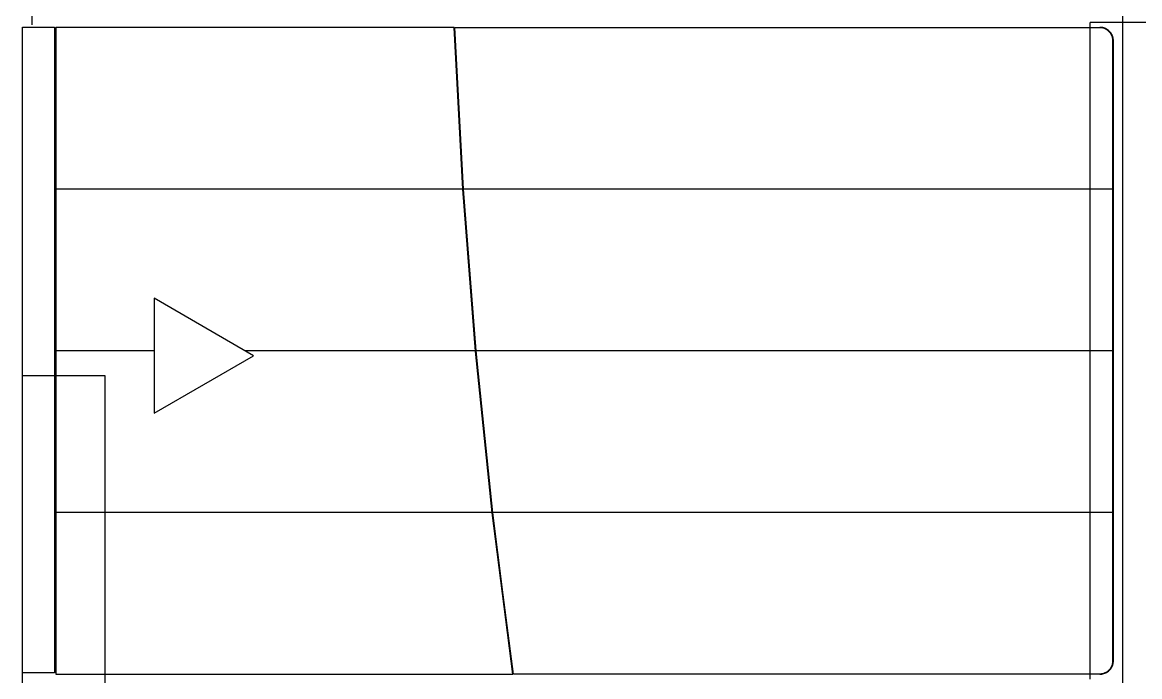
# Paper-space layout 'Sample Network Drawing - A1 Sheet' of a CAD drawing. Extents: x 49 to 806, y 22 to 564.
# Drawn here: x 385.201 to 388.603, y 233.732 to 235.724 of the extents above; entities that cross this region are included whole.
import ezdxf

# ---------------------------------------------------------------- set-up
doc = ezdxf.new("R2010")
doc.units = 0
doc.layers.add('N-EQPM-EXST', color=252, linetype='Continuous', lineweight=25)

psp = doc.layouts.new('Sample Network Drawing - A1 Sheet')

# ---------------------------------------------------------------- linework, layer by layer
at = {"layer": 'N-EQPM-EXST'}
for p, q in [((388.5522, 233.474, 2.6087), (388.5522, 235.974, 2.6087)), ((388.4522, 233.724, 2.6087), (388.4522, 235.724, 2.6087)), ((388.8522, 235.724, 2.6087), (388.4522, 235.724, 2.6087)), ((388.5222, 235.669, 2.6087), (388.5222, 233.779, 2.6087)), ((388.5222, 235.669, 2.6087), (388.5222, 235.669, 2.6087)), ((388.5222, 233.779, 2.6087), (388.5222, 235.669, 2.6087)), ((385.2022, 234.649, 2.6087), (385.4522, 234.649, 2.6087)), ((385.2022, 232.124, 2.6087), (385.2022, 234.649, 2.6087)), ((385.4522, 234.649, 2.6087), (385.4522, 232.024, 2.6087)), ((388.5222, 233.779, 2.6087), (388.5222, 233.779, 2.6087))]:
    psp.add_line(p, q, dxfattribs=at)
at = {"layer": 'N-EQPM-EXST', "elevation": 2.6087, "flags": 128}
for points in [[(385.2314, 235.7169), (385.2314, 235.8257)], [(386.5426, 235.2162), (385.3028, 235.2162)], [(388.521, 235.2162), (386.5181, 235.2162)], [(385.6025, 234.7235), (385.3028, 234.7235)], [(386.581, 234.7235), (385.8805, 234.7235)], [(388.521, 234.7235), (386.5827, 234.7235)], [(386.6315, 234.2312), (385.3028, 234.2312)], [(388.521, 234.2312), (386.5181, 234.2312)]]:
    psp.add_lwpolyline(points, dxfattribs=at)
for points in [[(385.2989, 235.7099), (385.2989, 235.3191), (385.2989, 234.9219), (385.2989, 234.5311), (385.2989, 234.1338), (385.2989, 233.743), (385.2794, 233.743), (385.2533, 233.743), (385.2338, 233.743), (385.2208, 233.743), (385.2077, 233.743), (385.2012, 233.743), (385.2012, 234.1338), (385.2012, 234.5311), (385.2012, 234.9219), (385.2012, 235.3191), (385.2012, 235.7099), (385.2077, 235.7099), (385.2208, 235.7099), (385.2338, 235.7099), (385.2533, 235.7099), (385.2794, 235.7099)], [(386.5164, 235.709), (385.3028, 235.709), (385.3028, 235.641), (385.3028, 235.573), (385.3028, 235.505), (385.3028, 235.437), (385.3028, 235.3691), (385.3028, 235.3011), (385.3028, 235.2331), (385.3028, 235.1651), (385.3028, 235.0971), (385.3028, 235.0293), (385.3028, 234.9612), (385.3028, 234.8932), (385.3028, 234.8254), (385.3028, 234.7574), (385.3028, 234.6894), (385.3028, 234.6215), (385.3028, 234.5535), (385.3028, 234.4857), (385.3028, 234.4177), (385.3028, 234.3499), (385.3028, 234.282), (385.3028, 234.214), (385.3028, 234.1462), (385.3028, 234.0784), (385.3028, 234.0105), (385.3028, 233.9427), (385.3028, 233.8749), (385.3028, 233.807), (385.3028, 233.7392), (386.6945, 233.7392), (386.6315, 234.231), (386.581, 234.7233), (386.5426, 235.216)], [(386.5172, 235.709), (386.5433, 235.216), (386.5816, 234.7233), (386.6323, 234.231), (386.6951, 233.7392), (386.6323, 234.231), (386.5816, 234.7235), (386.5433, 235.2163)], [(388.521, 233.7792), (388.5192, 233.767), (388.5134, 233.7558), (388.5044, 233.7468), (388.4932, 233.741), (388.4811, 233.7392), (386.6962, 233.7392), (386.6332, 234.231), (386.5827, 234.7235), (386.5443, 235.2163), (386.5181, 235.709), (388.4811, 235.709), (388.4932, 235.7072), (388.5044, 235.7014), (388.5134, 235.6924), (388.5192, 235.6812), (388.521, 235.669), (388.521, 235.6015), (388.521, 235.5338), (388.521, 235.4664), (388.521, 235.3987), (388.521, 235.3313), (388.521, 235.2636), (388.521, 235.1961), (388.521, 235.1287), (388.521, 235.061), (388.521, 234.9935), (388.521, 234.9261), (388.521, 234.8584), (388.521, 234.7909), (388.521, 234.7235), (388.521, 234.656), (388.521, 234.5885), (388.521, 234.5211), (388.521, 234.4536), (388.521, 234.3861), (388.521, 234.3187), (388.521, 234.2512), (388.521, 234.1837), (388.521, 234.1162), (388.521, 234.0488), (388.521, 233.9813), (388.521, 233.914), (388.521, 233.8465)], [(388.5222, 235.669), (388.522, 235.6721), (388.5217, 235.6751), (388.5211, 235.6781), (388.5203, 235.6812), (388.5192, 235.6841), (388.5179, 235.687), (388.5164, 235.6898), (388.5146, 235.6924), (388.5126, 235.695), (388.5104, 235.6973), (388.508, 235.6995), (388.5055, 235.7015), (388.5029, 235.7032), (388.5001, 235.7048), (388.4973, 235.7061), (388.4943, 235.7071), (388.4913, 235.708), (388.4883, 235.7085), (388.4852, 235.7089), (388.4822, 235.709), (388.4825, 235.709), (388.4828, 235.709), (388.4832, 235.709), (388.4835, 235.709), (388.4838, 235.709), (388.4841, 235.709), (388.4844, 235.709), (388.4848, 235.7089), (388.4851, 235.7089), (388.4854, 235.7089), (388.4857, 235.7089), (388.486, 235.7088), (388.4864, 235.7088), (388.4867, 235.7088), (388.487, 235.7087), (388.4873, 235.7087), (388.4876, 235.7086), (388.4879, 235.7086), (388.4883, 235.7086), (388.4886, 235.7085), (388.4889, 235.7085), (388.4892, 235.7084), (388.4895, 235.7083), (388.4898, 235.7083), (388.4901, 235.7082), (388.4905, 235.7082), (388.4908, 235.7081), (388.4911, 235.708), (388.4914, 235.7079), (388.4917, 235.7079), (388.492, 235.7078), (388.4923, 235.7077), (388.4926, 235.7076), (388.493, 235.7075), (388.4933, 235.7075), (388.4936, 235.7074), (388.4939, 235.7073), (388.4942, 235.7072), (388.4945, 235.7071), (388.4948, 235.707), (388.4951, 235.7069), (388.4954, 235.7068), (388.4957, 235.7067), (388.496, 235.7066), (388.4963, 235.7064), (388.4966, 235.7063), (388.4969, 235.7062), (388.4972, 235.7061), (388.4975, 235.706), (388.4978, 235.7058), (388.4981, 235.7057), (388.4984, 235.7056), (388.4987, 235.7055), (388.499, 235.7053), (388.4992, 235.7052), (388.4995, 235.7051), (388.4998, 235.7049), (388.5001, 235.7048), (388.5004, 235.7046), (388.5007, 235.7045), (388.501, 235.7043), (388.5012, 235.7042), (388.5015, 235.704), (388.5018, 235.7039), (388.5021, 235.7037), (388.5024, 235.7036), (388.5026, 235.7034), (388.5029, 235.7032), (388.5032, 235.7031), (388.5035, 235.7029), (388.5037, 235.7027), (388.504, 235.7025), (388.5043, 235.7024), (388.5045, 235.7022), (388.5048, 235.702), (388.5051, 235.7018), (388.5053, 235.7016), (388.5056, 235.7015), (388.5058, 235.7013), (388.5061, 235.7011), (388.5064, 235.7009), (388.5066, 235.7007), (388.5069, 235.7005), (388.5071, 235.7003), (388.5074, 235.7001), (388.5076, 235.6999), (388.5079, 235.6997), (388.5081, 235.6995), (388.5083, 235.6993), (388.5086, 235.6991), (388.5088, 235.6988), (388.5091, 235.6986), (388.5093, 235.6984), (388.5095, 235.6982), (388.5098, 235.698), (388.51, 235.6978), (388.5102, 235.6975), (388.5104, 235.6973), (388.5107, 235.6971), (388.5109, 235.6968), (388.5111, 235.6966), (388.5113, 235.6964), (388.5116, 235.6961), (388.5118, 235.6959), (388.512, 235.6957), (388.5122, 235.6954), (388.5124, 235.6952), (388.5126, 235.6949), (388.5128, 235.6947), (388.513, 235.6945), (388.5132, 235.6942), (388.5134, 235.694), (388.5136, 235.6937), (388.5138, 235.6935), (388.514, 235.6932), (388.5142, 235.6929), (388.5144, 235.6927), (388.5146, 235.6924), (388.5148, 235.6922), (388.515, 235.6919), (388.5151, 235.6916), (388.5153, 235.6914), (388.5155, 235.6911), (388.5157, 235.6908), (388.5159, 235.6906), (388.516, 235.6903), (388.5162, 235.69), (388.5164, 235.6898), (388.5165, 235.6895), (388.5167, 235.6892), (388.5169, 235.6889), (388.517, 235.6886), (388.5172, 235.6884), (388.5173, 235.6881), (388.5175, 235.6878), (388.5176, 235.6875), (388.5178, 235.6872), (388.5179, 235.6869), (388.5181, 235.6867), (388.5182, 235.6864), (388.5183, 235.6861), (388.5185, 235.6858), (388.5186, 235.6855), (388.5187, 235.6852), (388.5189, 235.6849), (388.519, 235.6846), (388.5191, 235.6843), (388.5192, 235.684), (388.5194, 235.6837), (388.5195, 235.6834), (388.5196, 235.6831), (388.5197, 235.6828), (388.5198, 235.6825), (388.5199, 235.6822), (388.52, 235.6819), (388.5201, 235.6816), (388.5202, 235.6813), (388.5203, 235.681), (388.5204, 235.6807), (388.5205, 235.6804), (388.5206, 235.6801), (388.5207, 235.6798), (388.5208, 235.6795), (388.5208, 235.6792), (388.5209, 235.6789), (388.521, 235.6785), (388.5211, 235.6782), (388.5212, 235.6779), (388.5212, 235.6776), (388.5213, 235.6773), (388.5214, 235.677), (388.5214, 235.6767), (388.5215, 235.6763), (388.5215, 235.676), (388.5216, 235.6757), (388.5216, 235.6754), (388.5217, 235.6751), (388.5217, 235.6748), (388.5218, 235.6745), (388.5218, 235.6741), (388.5219, 235.6738), (388.5219, 235.6735), (388.5219, 235.6732), (388.522, 235.6729), (388.522, 235.6725), (388.522, 235.6722), (388.5221, 235.6719), (388.5221, 235.6716), (388.5221, 235.6713), (388.5221, 235.6709), (388.5221, 235.6706), (388.5221, 235.6703), (388.5221, 235.67), (388.5221, 235.6697), (388.5222, 235.6693)], [(385.6025, 234.884), (385.6025, 234.814), (385.6025, 234.744), (385.6025, 234.674), (385.6025, 234.604), (385.6025, 234.5341), (385.9052, 234.709)], [(388.4822, 233.739), (388.4852, 233.7391), (388.4883, 233.7395), (388.4913, 233.7401), (388.4943, 233.7409), (388.4972, 233.742), (388.5001, 233.7433), (388.5029, 233.7448), (388.5056, 233.7466), (388.5081, 233.7486), (388.5105, 233.7507), (388.5126, 233.7531), (388.5146, 233.7556), (388.5164, 233.7583), (388.5179, 233.7611), (388.5192, 233.7639), (388.5203, 233.7669), (388.5211, 233.7699), (388.5217, 233.7729), (388.522, 233.776), (388.5222, 233.779), (388.5222, 233.7787), (388.5221, 233.7784), (388.5221, 233.7781), (388.5221, 233.7777), (388.5221, 233.7774), (388.5221, 233.7771), (388.5221, 233.7768), (388.5221, 233.7765), (388.5221, 233.7761), (388.522, 233.7758), (388.522, 233.7755), (388.522, 233.7752), (388.5219, 233.7749), (388.5219, 233.7745), (388.5219, 233.7742), (388.5218, 233.7739), (388.5218, 233.7736), (388.5217, 233.7733), (388.5217, 233.7729), (388.5216, 233.7726), (388.5216, 233.7723), (388.5215, 233.772), (388.5215, 233.7717), (388.5214, 233.7714), (388.5214, 233.7711), (388.5213, 233.7707), (388.5212, 233.7704), (388.5212, 233.7701), (388.5211, 233.7698), (388.521, 233.7695), (388.5209, 233.7692), (388.5208, 233.7689), (388.5208, 233.7686), (388.5207, 233.7682), (388.5206, 233.7679), (388.5205, 233.7676), (388.5204, 233.7673), (388.5203, 233.767), (388.5202, 233.7667), (388.5201, 233.7664), (388.52, 233.7661), (388.5199, 233.7658), (388.5198, 233.7655), (388.5197, 233.7652), (388.5196, 233.7649), (388.5195, 233.7646), (388.5194, 233.7643), (388.5192, 233.764), (388.5191, 233.7637), (388.519, 233.7634), (388.5189, 233.7631), (388.5187, 233.7628), (388.5186, 233.7625), (388.5185, 233.7622), (388.5183, 233.7619), (388.5182, 233.7617), (388.5181, 233.7614), (388.5179, 233.7611), (388.5178, 233.7608), (388.5176, 233.7605), (388.5175, 233.7602), (388.5173, 233.7599), (388.5172, 233.7597), (388.517, 233.7594), (388.5169, 233.7591), (388.5167, 233.7588), (388.5165, 233.7586), (388.5164, 233.7583), (388.5162, 233.758), (388.516, 233.7577), (388.5159, 233.7575), (388.5157, 233.7572), (388.5155, 233.7569), (388.5153, 233.7567), (388.5151, 233.7564), (388.515, 233.7561), (388.5148, 233.7559), (388.5146, 233.7556), (388.5144, 233.7554), (388.5142, 233.7551), (388.514, 233.7548), (388.5138, 233.7546), (388.5136, 233.7543), (388.5134, 233.7541), (388.5132, 233.7538), (388.513, 233.7536), (388.5128, 233.7533), (388.5126, 233.7531), (388.5124, 233.7528), (388.5122, 233.7526), (388.512, 233.7524), (388.5118, 233.7521), (388.5116, 233.7519), (388.5113, 233.7517), (388.5111, 233.7514), (388.5109, 233.7512), (388.5107, 233.751), (388.5104, 233.7507), (388.5102, 233.7505), (388.51, 233.7503), (388.5098, 233.7501), (388.5095, 233.7498), (388.5093, 233.7496), (388.5091, 233.7494), (388.5088, 233.7492), (388.5086, 233.749), (388.5083, 233.7488), (388.5081, 233.7486), (388.5079, 233.7484), (388.5076, 233.7481), (388.5074, 233.7479), (388.5071, 233.7477), (388.5069, 233.7475), (388.5066, 233.7473), (388.5064, 233.7472), (388.5061, 233.747), (388.5058, 233.7468), (388.5056, 233.7466), (388.5053, 233.7464), (388.5051, 233.7462), (388.5048, 233.746), (388.5045, 233.7458), (388.5043, 233.7457), (388.504, 233.7455), (388.5037, 233.7453), (388.5035, 233.7452), (388.5032, 233.745), (388.5029, 233.7448), (388.5026, 233.7446), (388.5024, 233.7445), (388.5021, 233.7443), (388.5018, 233.7442), (388.5015, 233.744), (388.5012, 233.7439), (388.501, 233.7437), (388.5007, 233.7436), (388.5004, 233.7434), (388.5001, 233.7433), (388.4998, 233.7431), (388.4995, 233.743), (388.4992, 233.7428), (388.499, 233.7427), (388.4987, 233.7426), (388.4984, 233.7424), (388.4981, 233.7423), (388.4978, 233.7422), (388.4975, 233.7421), (388.4972, 233.7419), (388.4969, 233.7418), (388.4966, 233.7417), (388.4963, 233.7416), (388.496, 233.7415), (388.4957, 233.7414), (388.4954, 233.7413), (388.4951, 233.7412), (388.4948, 233.7411), (388.4945, 233.741), (388.4942, 233.7409), (388.4939, 233.7408), (388.4936, 233.7407), (388.4933, 233.7406), (388.493, 233.7405), (388.4926, 233.7404), (388.4923, 233.7403), (388.492, 233.7402), (388.4917, 233.7402), (388.4914, 233.7401), (388.4911, 233.74), (388.4908, 233.7399), (388.4905, 233.7399), (388.4901, 233.7398), (388.4898, 233.7398), (388.4895, 233.7397), (388.4892, 233.7396), (388.4889, 233.7396), (388.4886, 233.7395), (388.4883, 233.7395), (388.4879, 233.7394), (388.4876, 233.7394), (388.4873, 233.7393), (388.487, 233.7393), (388.4867, 233.7393), (388.4864, 233.7392), (388.486, 233.7392), (388.4857, 233.7392), (388.4854, 233.7391), (388.4851, 233.7391), (388.4848, 233.7391), (388.4844, 233.7391), (388.4841, 233.7391), (388.4838, 233.7391), (388.4835, 233.739), (388.4832, 233.739), (388.4828, 233.739), (388.4825, 233.739)]]:
    psp.add_lwpolyline(points, close=True, dxfattribs=at)

doc.saveas('drawing.dxf')
